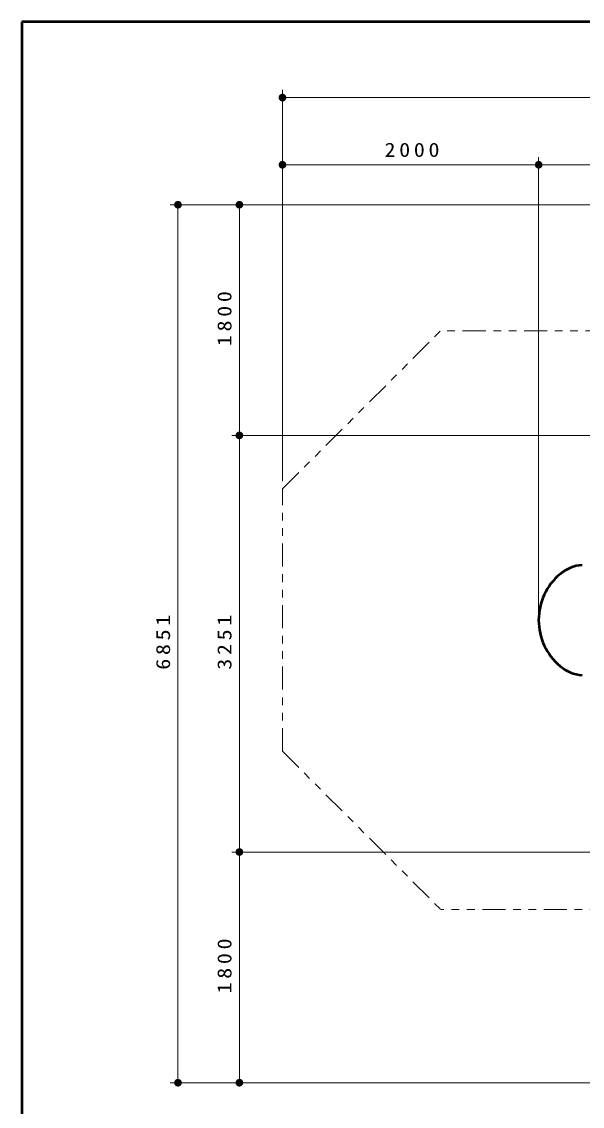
# Model space of a CAD drawing. Units: millimetres on the paper, scale 1:60. Extents: x -385 to 0, y -302 to 267.
# Drawn here: x -385 to -312.1, y 125.9 to 267 of the extents above; entities that cross this region are included whole.
import ezdxf

# ---------------------------------------------------------------- set-up
doc = ezdxf.new("R2010")
doc.units = ezdxf.units.MM
doc.linetypes.add('USER3', pattern=[8, 3, -1, 1, -1, 1, -1])
doc.layers.add('LY_1', color=140, linetype='Continuous', lineweight=50)
doc.styles.add('ＭＳ ゴシック', font='')
doc.styles.get('ＭＳ ゴシック').set_extended_font_data('MS Gothic')

# ---------------------------------------------------------------- blocks, each defined once
blk = doc.blocks.new('filled_dot')
at = {"color": 0, "linetype": 'Continuous', "lineweight": -2, "const_width": 1.25}
blk.add_lwpolyline([(-0.625, 0, 1), (0.625, 0, 1)], format="xyb", close=True, dxfattribs=at)

msp = doc.modelspace()

# ---------------------------------------------------------------- linework, layer by layer
at = {"layer": 'LY_1', "color": 7}
for p, q in [((0, 267), (-385, 267)), ((-385, 267), (-385, 0))]:
    msp.add_line(p, q, dxfattribs=at)
at = {"layer": 'LY_1', "color": 7, "lineweight": 13}
for p, q in [((-351.068, 207.228), (-351.068, 258.128)), ((-351.068, 257.128), (-190.291, 257.128)), ((-351.068, 207.228), (-351.068, 249.392)), ((-351.068, 248.392), (-317.734, 248.392)), ((-317.734, 190.177), (-317.734, 249.392)), ((-317.734, 190.177), (-317.734, 249.392)), ((-317.734, 248.392), (-220.291, 248.392)), ((-269.232, 243.195), (-365.663, 243.195)), ((-364.663, 129.011), (-364.663, 243.195)), ((-356.674, 213.195), (-356.674, 243.195)), ((-256.806, 213.195), (-357.674, 213.195)), ((-356.674, 159.011), (-356.674, 213.195)), ((-255.972, 159.011), (-357.674, 159.011)), ((-356.674, 129.011), (-356.674, 159.011)), ((-268.516, 129.011), (-365.663, 129.011))]:
    msp.add_line(p, q, dxfattribs=at)
at = {"layer": 'LY_1', "color": 7, "linetype": 'USER3', "lineweight": 13}
for p, q in [((-351.068, 206.228), (-330.494, 226.802)), ((-284.624, 226.802), (-330.494, 226.802)), ((-351.068, 172.127), (-351.068, 206.228)), ((-351.068, 172.127), (-330.494, 151.552)), ((-290.058, 151.552), (-330.494, 151.552))]:
    msp.add_line(p, q, dxfattribs=at)
at = {"layer": 'LY_1'}
for centre, radius, start, end in [((-311.728, 191.342), 5, 93.73543, 130.12455), ((-309.903, 189.177), 7.831, 130.12455, 229.87551), ((-311.728, 187.013), 5, 229.87551, 266.26462)]:
    msp.add_arc(centre, radius, start, end, dxfattribs=at)

# ---------------------------------------------------------------- block references
at = {"layer": 'LY_1', "color": 7, "lineweight": 13, "xscale": 0.4, "yscale": 0.4}
for p in [(-351.068, 257.128), (-351.068, 248.392), (-317.734, 248.392)]:
    msp.add_blockref('filled_dot', p, dxfattribs=at)
for p, rotation in [((-317.734, 248.392), 180), ((-364.663, 243.195), 270), ((-356.674, 243.195), 270), ((-356.674, 213.195), 90), ((-356.674, 213.195), 270), ((-356.674, 159.011), 90), ((-356.674, 159.011), 270), ((-364.663, 129.011), 90), ((-356.674, 129.011), 90)]:
    msp.add_blockref('filled_dot', p, dxfattribs=dict(at, rotation=rotation))

# ---------------------------------------------------------------- texts
at = {"layer": 'LY_1', "color": 7, "insert": (-333.978, 249.392), "char_height": 1.833, "attachment_point": 8, "style": 'ＭＳ ゴシック'}
msp.add_mtext('\\T1.33;\\W1.15;2000', dxfattribs=at)
at = {"layer": 'LY_1', "color": 7, "char_height": 1.833, "attachment_point": 8, "rotation": 90, "style": 'ＭＳ ゴシック'}
for s, insert in [('\\T1.33;\\W1.15;1800', (-357.674, 228.616)), ('\\T1.33;\\W1.15;6851', (-365.663, 186.531)), ('\\T1.33;\\W1.15;3251', (-357.674, 186.531)), ('\\T1.33;\\W1.15;1800', (-357.674, 144.432))]:
    msp.add_mtext(s, dxfattribs=dict(at, insert=insert))

doc.saveas('drawing.dxf')
